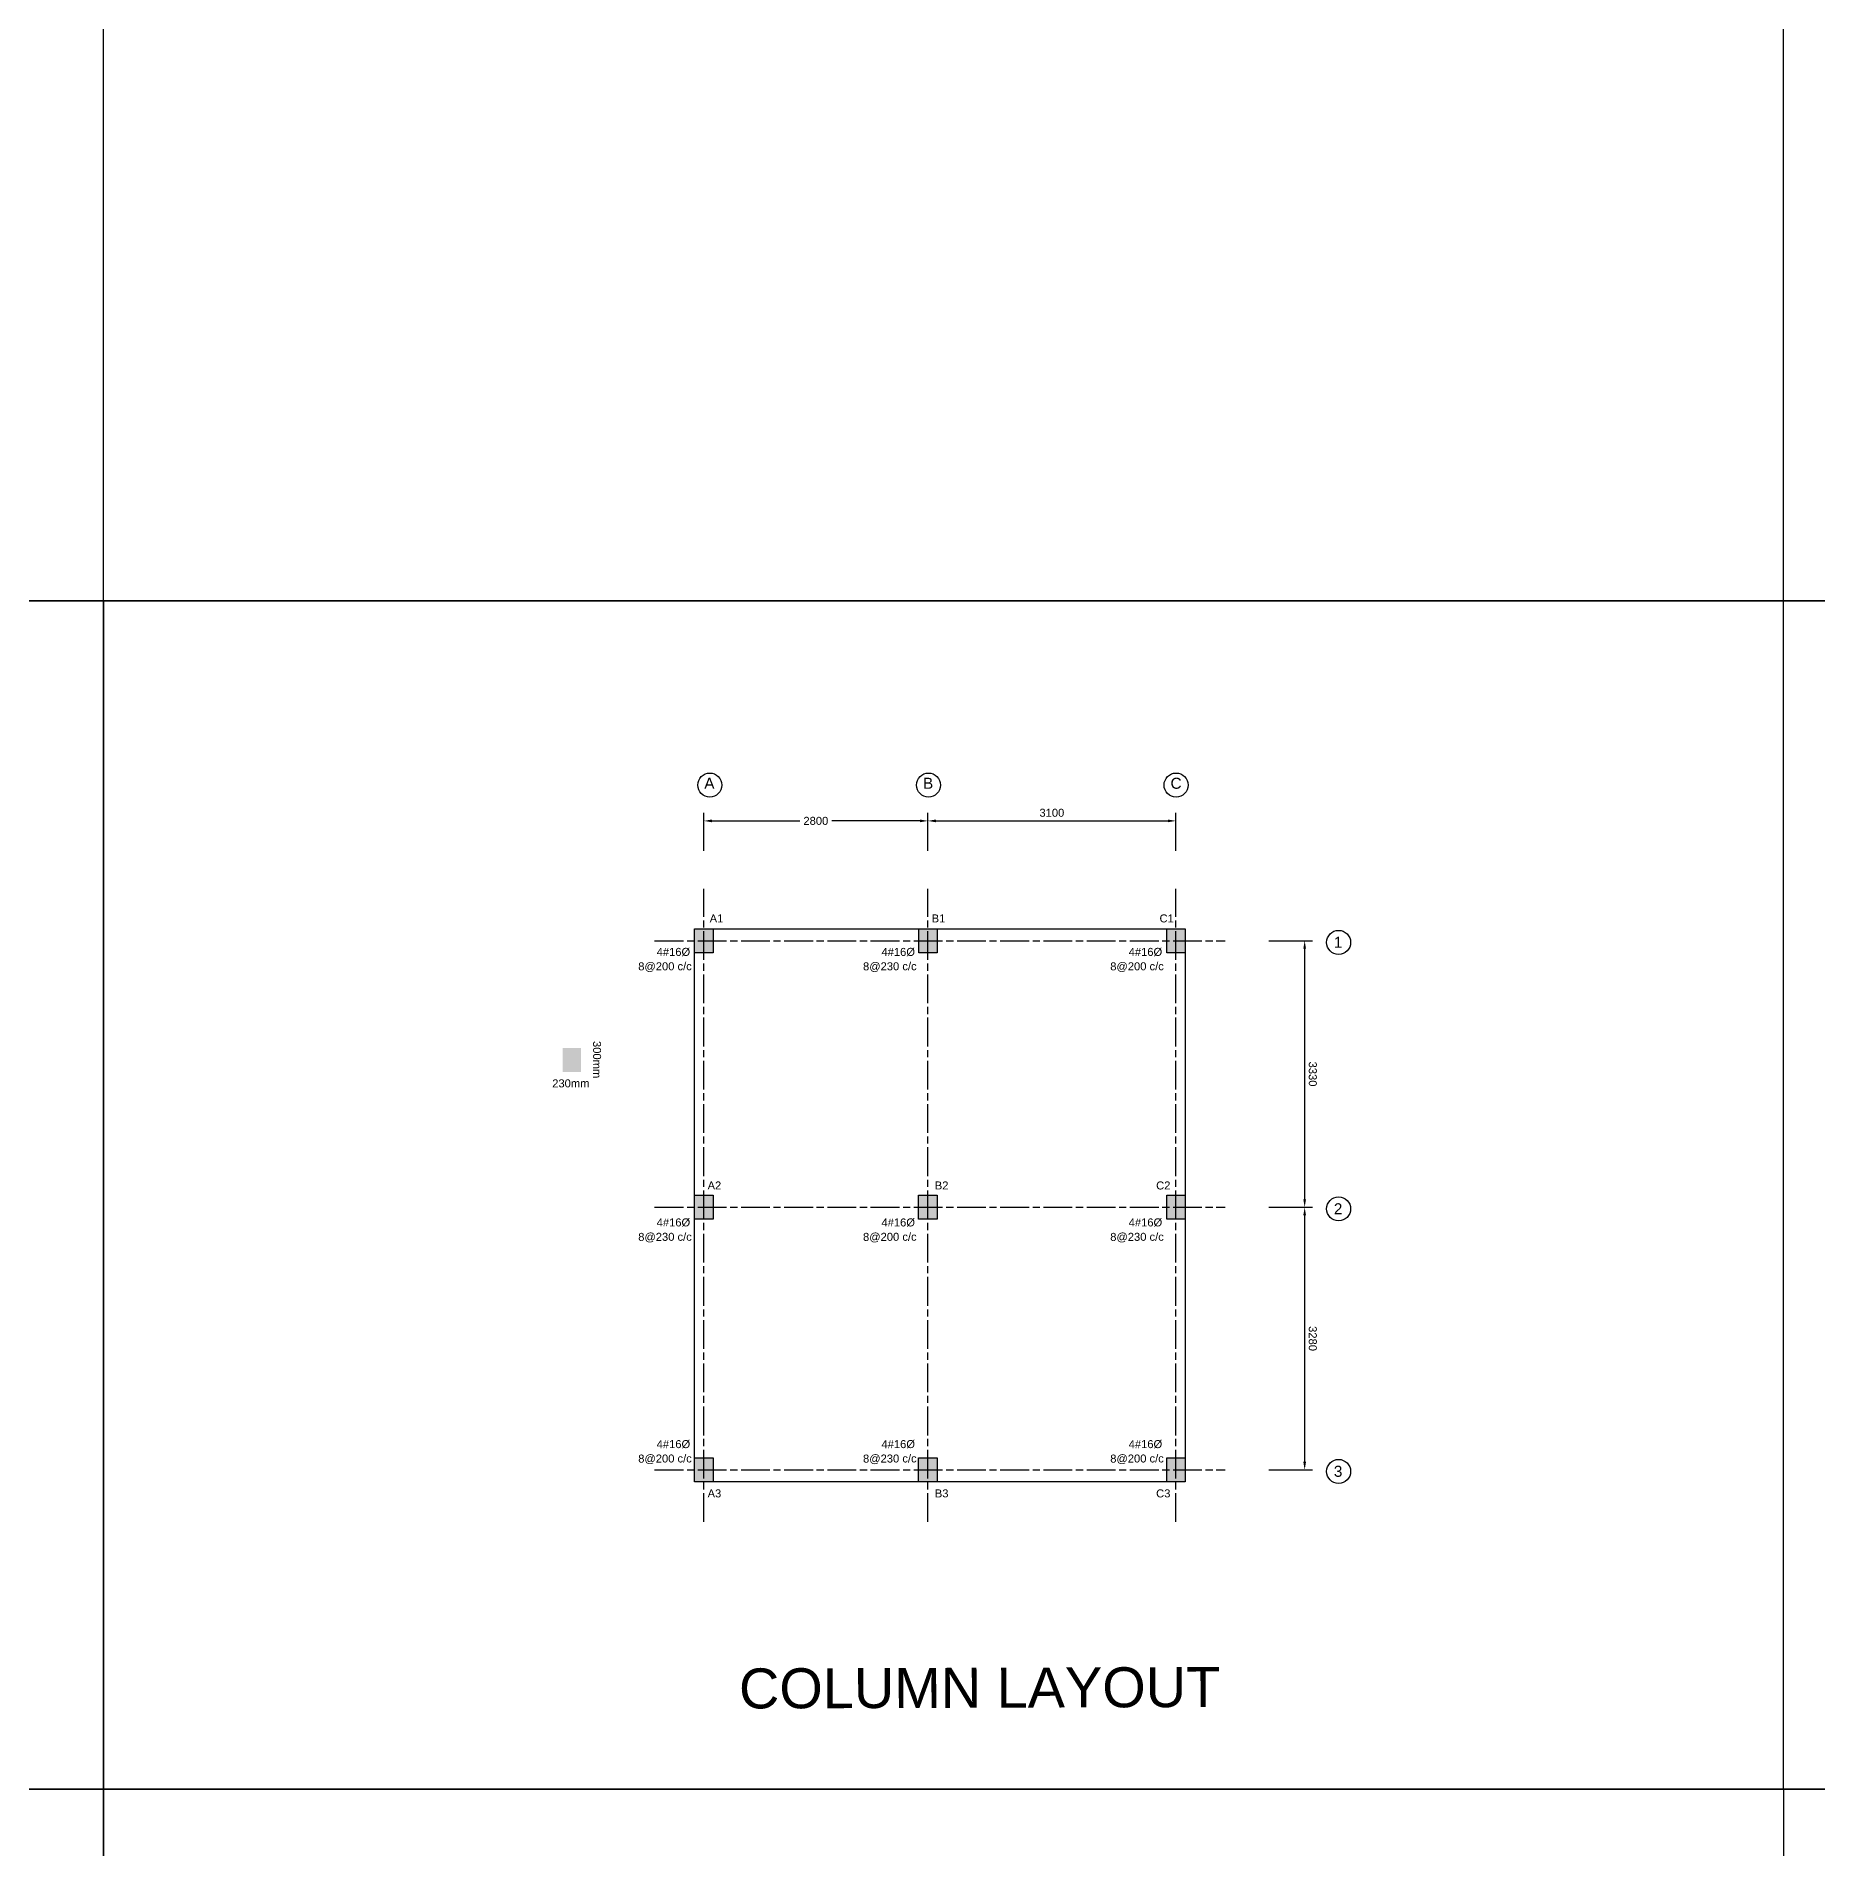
# Model space of a CAD drawing. Header units: millimetres. Extents: x 0 to 454357, y 0 to 194260.
# Drawn here: x 96945 to 119214, y 148968 to 171614 of the extents above; entities that cross this region are included whole.
import ezdxf

# ---------------------------------------------------------------- set-up
doc = ezdxf.new("R2010")
doc.units = ezdxf.units.MM
doc.linetypes.add('ACAD_ISO08W100', pattern=[36, 24, -3, 6, -3])
doc.styles.get("Standard").update_dxf_attribs({"font": 'arial.ttf'})
doc.dimstyles.new('ISO-25', dxfattribs={"dimtxt": 100, "dimasz": 100, "dimexe": 1.25, "dimexo": 100, "dimgap": 1, "dimtad": 0, "dimdec": 0, "dimtxsty": 'Standard', "dimcen": 2.5, "dimadec": 0, "dimazin": 0, "dimtfac": 1, "dimtdec": 0, "dimtmove": 0, "dimatfit": 3, "dimfxl": 1, "dimarcsym": 0})

# ---------------------------------------------------------------- blocks, each defined once
blk = doc.blocks.new('*D86')
at = {"color": 0, "lineweight": -2, "transparency": 16777216}
for p, q in [((105290, 161438), (105290, 161910)), ((105390, 161810), (106490, 161810)), ((107990, 161810), (106890, 161810)), ((108090, 161438), (108090, 161910))]:
    blk.add_line(p, q, dxfattribs=at)
at = {"color": 0, "transparency": 16777216}
for points in [[(105390, 161827), (105390, 161793), (105290, 161810)], [(107990, 161827), (107990, 161793), (108090, 161810)]]:
    blk.add_solid(points, dxfattribs=at)
at = {"layer": 'Defpoints', "color": 0, "transparency": 16777216}
for p in [(108090, 161810), (105290, 161437), (108090, 161437)]:
    blk.add_point(p, dxfattribs=at)
at = {"color": 0, "transparency": 16777216, "insert": (106690, 161810), "char_height": 100, "attachment_point": 5}
blk.add_mtext('2800', dxfattribs=at)
blk = doc.blocks.new('*D83')
at = {"color": 0, "lineweight": -2, "transparency": 16777216}
for p, q in [((108090, 161438), (108090, 161910)), ((108190, 161810), (111090, 161810)), ((111190, 161438), (111190, 161910))]:
    blk.add_line(p, q, dxfattribs=at)
at = {"color": 0, "transparency": 16777216}
for points in [[(108190, 161827), (108190, 161793), (108090, 161810)], [(111090, 161827), (111090, 161793), (111190, 161810)]]:
    blk.add_solid(points, dxfattribs=at)
at = {"layer": 'Defpoints', "color": 0, "transparency": 16777216}
for p in [(111190, 161810), (108090, 161437), (111190, 161437)]:
    blk.add_point(p, dxfattribs=at)
at = {"color": 0, "transparency": 16777216, "insert": (109640, 161911), "char_height": 100, "attachment_point": 5}
blk.add_mtext('3100', dxfattribs=at)
blk = doc.blocks.new('*D84')
at = {"color": 0, "lineweight": -2, "transparency": 16777216}
for p, q in [((112354, 160312), (112900, 160312)), ((112800, 160212), (112800, 157082)), ((112354, 156982), (112900, 156982))]:
    blk.add_line(p, q, dxfattribs=at)
at = {"color": 0, "transparency": 16777216}
for points in [[(112783, 160212), (112817, 160212), (112800, 160312)], [(112783, 157082), (112817, 157082), (112800, 156982)]]:
    blk.add_solid(points, dxfattribs=at)
at = {"layer": 'Defpoints', "color": 0, "transparency": 16777216}
for p in [(112353, 160312), (112353, 156982), (112800, 156982)]:
    blk.add_point(p, dxfattribs=at)
at = {"color": 0, "transparency": 16777216, "insert": (112901, 158647), "char_height": 100, "attachment_point": 5, "rotation": 270}
blk.add_mtext('3330', dxfattribs=at)
blk = doc.blocks.new('*D85')
at = {"color": 0, "lineweight": -2, "transparency": 16777216}
for p, q in [((112354, 156982), (112900, 156982)), ((112800, 156882), (112800, 153802)), ((112354, 153702), (112900, 153702))]:
    blk.add_line(p, q, dxfattribs=at)
at = {"color": 0, "transparency": 16777216}
for points in [[(112783, 156882), (112817, 156882), (112800, 156982)], [(112783, 153802), (112817, 153802), (112800, 153702)]]:
    blk.add_solid(points, dxfattribs=at)
at = {"layer": 'Defpoints', "color": 0, "transparency": 16777216}
for p in [(112353, 156982), (112353, 153702), (112800, 153702)]:
    blk.add_point(p, dxfattribs=at)
at = {"color": 0, "transparency": 16777216, "insert": (112901, 155342), "char_height": 100, "attachment_point": 5, "rotation": 270}
blk.add_mtext('3280', dxfattribs=at)

msp = doc.modelspace()

# ---------------------------------------------------------------- hatches: boundary and pattern name
h = msp.add_hatch(color=0)
h.dxf.hatch_style = 1
h.paths.add_polyline_path([(105290.2, 160462.2), (105175.2, 160462.2), (105175.2, 160347.2), (105290.2, 160347.2)])
h.paths.add_polyline_path([(105405.2, 160462.2), (105290.2, 160462.2), (105290.2, 160347.2), (105405.2, 160347.2)])
h.paths.add_polyline_path([(105405.2, 160347.2), (105290.2, 160347.2), (105290.2, 160162.2), (105405.2, 160162.2)])
h.paths.add_polyline_path([(105290.2, 160347.2), (105175.2, 160347.2), (105175.2, 160162.2), (105290.2, 160162.2)])
h.paths.add_polyline_path([(108205.2, 160462.2), (108090.3, 160462.2), (108090.3, 160347.2), (108205.2, 160347.2)])
h.paths.add_polyline_path([(108090.3, 160462.2), (107975.2, 160462.2), (107975.2, 160347.2), (108090.3, 160347.2)])
h.paths.add_polyline_path([(108090.3, 160347.2), (107975.2, 160347.2), (107975.2, 160162.2), (108090.3, 160162.2)])
h.paths.add_polyline_path([(108205.2, 160347.2), (108090.3, 160347.2), (108090.3, 160162.2), (108205.2, 160162.2)])
h.paths.add_polyline_path([(111305.2, 160347.2), (111190.2, 160347.2), (111190.2, 160162.2), (111305.2, 160162.2)])
h.paths.add_polyline_path([(111305.2, 160462.2), (111190.2, 160462.2), (111190.2, 160347.2), (111305.2, 160347.2)])
h.paths.add_polyline_path([(111190.2, 160462.2), (111075.2, 160462.2), (111075.2, 160347.2), (111190.2, 160347.2)])
h.paths.add_polyline_path([(111190.2, 160347.2), (111075.2, 160347.2), (111075.2, 160162.2), (111190.2, 160162.2)])
h.paths.add_polyline_path([(105290.2, 157132.2), (105175.2, 157132.2), (105175.2, 156947.2), (105290.2, 156947.2)])
h.paths.add_polyline_path([(105290.2, 156947.2), (105175.2, 156947.2), (105175.2, 156832.2), (105290.2, 156832.2)])
h.paths.add_polyline_path([(105405.2, 156947.2), (105290.2, 156947.2), (105290.2, 156832.2), (105405.2, 156832.2)])
h.paths.add_polyline_path([(105405.2, 157132.2), (105290.2, 157132.2), (105290.2, 156947.2), (105405.2, 156947.2)])
h.paths.add_polyline_path([(108090.3, 157132.2), (107975.2, 157132.2), (107975.2, 156947.2), (108090.3, 156947.2)])
h.paths.add_polyline_path([(108090.3, 156947.2), (107975.2, 156947.2), (107975.2, 156832.2), (108090.3, 156832.2)])
h.paths.add_polyline_path([(108205.2, 156947.2), (108090.3, 156947.2), (108090.3, 156832.2), (108205.2, 156832.2)])
h.paths.add_polyline_path([(108205.2, 157132.2), (108090.3, 157132.2), (108090.3, 156947.2), (108205.2, 156947.2)])
h.paths.add_polyline_path([(111305.2, 156947.2), (111190.2, 156947.2), (111190.2, 156832.2), (111305.2, 156832.2)])
h.paths.add_polyline_path([(111190.2, 156947.2), (111075.2, 156947.2), (111075.2, 156832.2), (111190.2, 156832.2)])
h.paths.add_polyline_path([(111190.2, 157132.2), (111075.2, 157132.2), (111075.2, 156947.2), (111190.2, 156947.2)])
h.paths.add_polyline_path([(111305.2, 157132.2), (111190.2, 157132.2), (111190.2, 156947.2), (111305.2, 156947.2)])
h.paths.add_polyline_path([(111305.2, 153667.2), (111190.2, 153667.2), (111190.2, 153552.2), (111305.2, 153552.2)])
h.paths.add_polyline_path([(111305.2, 153852.2), (111190.2, 153852.2), (111190.2, 153667.2), (111305.2, 153667.2)])
h.paths.add_polyline_path([(111190.2, 153667.2), (111075.2, 153667.2), (111075.2, 153552.2), (111190.2, 153552.2)])
h.paths.add_polyline_path([(111190.2, 153852.2), (111075.2, 153852.2), (111075.2, 153667.2), (111190.2, 153667.2)])
h.paths.add_polyline_path([(108204.7, 153667.2), (108090.3, 153667.2), (108090.3, 153552.2), (108204.7, 153552.2)])
h.paths.add_polyline_path([(108090.3, 153667.2), (107974.7, 153667.2), (107974.7, 153552.2), (108090.3, 153552.2)])
h.paths.add_polyline_path([(108090.3, 153852.2), (107974.7, 153852.2), (107974.7, 153667.2), (108090.3, 153667.2)])
h.paths.add_polyline_path([(108204.7, 153852.2), (108090.3, 153852.2), (108090.3, 153667.2), (108204.7, 153667.2)])
h.paths.add_polyline_path([(105290.2, 153667.2), (105175.2, 153667.2), (105175.2, 153552.2), (105290.2, 153552.2)])
h.paths.add_polyline_path([(105290.2, 153852.2), (105175.2, 153852.2), (105175.2, 153667.2), (105290.2, 153667.2)])
h.paths.add_polyline_path([(105405.2, 153852.2), (105290.2, 153852.2), (105290.2, 153667.2), (105405.2, 153667.2)])
h.paths.add_polyline_path([(105405.2, 153667.2), (105290.2, 153667.2), (105290.2, 153552.2), (105405.2, 153552.2)])
h = msp.add_hatch(color=0)
h.dxf.hatch_style = 1
h.paths.add_polyline_path([(103755.2, 158857.2), (103640.2, 158857.2), (103640.2, 158672.2), (103755.2, 158672.2)])
h.paths.add_polyline_path([(103755.2, 158972.2), (103640.2, 158972.2), (103640.2, 158857.2), (103755.2, 158857.2)])
h.paths.add_polyline_path([(103640.2, 158972.2), (103525.2, 158972.2), (103525.2, 158857.2), (103640.2, 158857.2)])
h.paths.add_polyline_path([(103640.2, 158857.2), (103525.2, 158857.2), (103525.2, 158672.2), (103640.2, 158672.2)])

# ---------------------------------------------------------------- linework, layer by layer
for p, q in [((97785.2, 164560), (97785.2, 179410)), ((97785.2, 164560), (97785.2, 179410)), ((118785.2, 164560), (118785.2, 179410)), ((97785.2, 164560), (76785.2, 164560)), ((76785.2, 164560), (97785.2, 164560)), ((97785.2, 164560), (76785.2, 164560)), ((97785.2, 164560), (97785.2, 149710)), ((97785.2, 149710), (97785.2, 164560)), ((118785.2, 164560), (97785.2, 164560)), ((97785.2, 164560), (97785.2, 164560)), ((97785.2, 164560), (118785.2, 164560)), ((118785.2, 164560), (97785.2, 164560)), ((97785.2, 164560), (97785.2, 164560)), ((97785.2, 164560), (97785.2, 164560)), ((97785.2, 149710), (97785.2, 164560)), ((97785.2, 164560), (118785.2, 164560)), ((139785.2, 164560), (118785.2, 164560)), ((118785.2, 164560), (118785.2, 164560)), ((118785.2, 164560), (139785.2, 164560)), ((139785.2, 164560), (118785.2, 164560)), ((118785.2, 149710), (118785.2, 164560)), ((118785.2, 164560), (139785.2, 164560)), ((105175.2, 160462.2), (111305.2, 160462.2)), ((105175.2, 153552.2), (105175.2, 160462.2)), ((111305.2, 160462.2), (111305.2, 153552.2)), ((111305.2, 153552.2), (105175.2, 153552.2)), ((97785.2, 149710), (76785.2, 149710)), ((97785.2, 149710), (97785.2, 149710)), ((118785.2, 149710), (97785.2, 149710)), ((97785.2, 149710), (97785.2, 149710)), ((97785.2, 149710), (118785.2, 149710)), ((118785.2, 149710), (97785.2, 149710)), ((97785.2, 149710), (97785.2, 149710)), ((139785.2, 149710), (118785.2, 149710)), ((118785.2, 149710), (118785.2, 149710)), ((118785.2, 149710), (139785.2, 149710)), ((139785.2, 149710), (118785.2, 149710))]:
    msp.add_line(p, q)
at = {"linetype": 'ACAD_ISO08W100', "ltscale": 15}
for p, q in [((105290.2, 153052.2), (105290.2, 160962.2)), ((108090.3, 153052.2), (108090.3, 160962.2)), ((111190.2, 153052.2), (111190.2, 160962.2)), ((104675.2, 160312.2), (111805.2, 160312.2)), ((104675.2, 156982.2), (111805.2, 156982.2)), ((104675.2, 153702.2), (111805.2, 153702.2))]:
    msp.add_line(p, q, dxfattribs=at)
for points in [[(105405.2, 160462.2), (105405.2, 160162.2), (105175.2, 160162.2), (105175.2, 160462.2)], [(108205.3, 160462.2), (108205.3, 160162.2), (107975.3, 160162.2), (107975.3, 160462.2)], [(111305.2, 160462.2), (111305.2, 160162.2), (111075.2, 160162.2), (111075.2, 160462.2)], [(105405.2, 157132.2), (105405.2, 156832.2), (105175.2, 156832.2), (105175.2, 157132.2)], [(108205.2, 157132.2), (108205.2, 156832.2), (107975.2, 156832.2), (107975.2, 157132.2)], [(111305.2, 157132.2), (111305.2, 156832.2), (111075.2, 156832.2), (111075.2, 157132.2)], [(105405.2, 153852.2), (105405.2, 153552.2), (105175.2, 153552.2), (105175.2, 153852.2)], [(108204.7, 153852.2), (108204.7, 153552.2), (107974.7, 153552.2), (107974.7, 153852.2)], [(111305.2, 153852.2), (111305.2, 153552.2), (111075.2, 153552.2), (111075.2, 153852.2)], [(76785.2, 134860), (76785.2, 149710), (97785.2, 149710), (97785.2, 134860), (76785.2, 134860)], [(97785.2, 134860), (97785.2, 149710), (118785.2, 149710), (118785.2, 134860), (97785.2, 134860)]]:
    msp.add_lwpolyline(points, close=True)
for centre in [(105364.3, 162257.8), (108098.2, 162257.8), (111192.7, 162257.8), (113224.5, 160292.1), (113224.5, 156962.1), (113224.5, 153682.1)]:
    msp.add_circle(centre, 150)

# ---------------------------------------------------------------- texts
for s, height, rotation, p in [('A', 138, 0.17556, (105295.1, 162210.9)), ('B', 138, 0.17556, (108029, 162210.9)), ('C', 138, 0.17556, (111123.5, 162210.9)), ('A1', 100, 0.17556, (105363, 160541.3)), ('B1', 100, 0.17556, (108137.7, 160541.3)), ('C1', 100, 0.17556, (110986.4, 160541.3)), ('1', 138, 0.17556, (113164.8, 160224.2)), ('4#16Ø', 100, 0.17556, (104700.2, 160122.2)), ('4#16Ø', 100, 0.17556, (107510.2, 160122.2)), ('4#16Ø', 100, 0.17556, (110600.2, 160122.2)), ('8@200 c/c', 100, 0.17556, (104470, 159942.2)), ('8@230 c/c', 100, 0.17556, (107280, 159942.2)), ('8@200 c/c', 100, 0.17556, (110370, 159942.2)), ('300mm', 100, 270.17556, (103905, 159060)), ('230mm', 100, 0.17556, (103395, 158480)), ('A2', 100, 0.17556, (105337, 157204.6)), ('B2', 100, 0.17556, (108177.1, 157204.6)), ('C2', 100, 0.17556, (110943.5, 157204.6)), ('2', 138, 0.17556, (113164.8, 156894.2)), ('4#16Ø', 100, 0.17556, (104700.2, 156742.2)), ('4#16Ø', 100, 0.17556, (107510.2, 156742.2)), ('4#16Ø', 100, 0.17556, (110600.2, 156742.2)), ('8@230 c/c', 100, 0.17556, (104470, 156562.2)), ('8@200 c/c', 100, 0.17556, (107280, 156562.2)), ('8@230 c/c', 100, 0.17556, (110370, 156562.2)), ('4#16Ø', 100, 0.17556, (104700.2, 153972.2)), ('4#16Ø', 100, 0.17556, (107510.2, 153972.2)), ('4#16Ø', 100, 0.17556, (110600.2, 153972.2)), ('8@200 c/c', 100, 0.17556, (104470, 153792.2)), ('8@230 c/c', 100, 0.17556, (107280, 153792.2)), ('8@200 c/c', 100, 0.17556, (110370, 153792.2)), ('3', 138, 0.17556, (113164.8, 153614.2)), ('A3', 100, 0.17556, (105337, 153357.1)), ('B3', 100, 0.17556, (108177.1, 153357.1)), ('C3', 100, 0.17556, (110943.5, 153357.1)), ('COLUMN LAYOUT', 500, 0.17556, (105730, 150720))]:
    msp.add_text(s, height=height, rotation=rotation).set_placement(p)

# ---------------------------------------------------------------- dimensions: what is measured, and where the dimension line sits
for base, p1, p2, override, picture, middle in [((111190.2, 161810), (108090.3, 161436.7), (111190.2, 161436.7), {"dimtxt": 100, "dimasz": 100, "dimexe": 100, "dimexo": 1, "dimgap": 50, "dimtad": 1, "dimdle": 1, "dimsd1": 0, "dimtmove": 1}, '*D83', (109640.2, 161911.1)), ((108090.3, 161810), (105290.2, 161436.7), (108090.3, 161436.7), {"dimexe": 100, "dimexo": 1, "dimgap": 50, "dimdle": 1}, '*D86', (106690.2, 161810))]:
    dim = msp.add_linear_dim(base=base, p1=p1, p2=p2, dimstyle='ISO-25', override=override)
    dim.commit()
    dim.dimension.update_dxf_attribs({"geometry": picture, "text_midpoint": middle})
for base, p1, p2, override, picture, middle in [((112800, 156982.2), (112353.2, 160312.2), (112353.2, 156982.2), {"dimtxt": 100, "dimasz": 100, "dimexe": 100, "dimexo": 1, "dimgap": 50, "dimtad": 4, "dimdle": 1, "dimsd1": 0}, '*D84', (112901.1, 158647.2)), ((112800, 153702.2), (112353.2, 156982.2), (112353.2, 153702.2), {"dimtxt": 100, "dimasz": 100, "dimexe": 100, "dimexo": 1, "dimgap": 50, "dimtad": 4, "dimdle": 1, "dimsd1": 0, "dimtmove": 1}, '*D85', (112901.1, 155342.2))]:
    dim = msp.add_linear_dim(base=base, p1=p1, p2=p2, angle=90, dimstyle='ISO-25', override=override)
    dim.commit()
    dim.dimension.update_dxf_attribs({"geometry": picture, "text_midpoint": middle})

doc.saveas('drawing.dxf')
